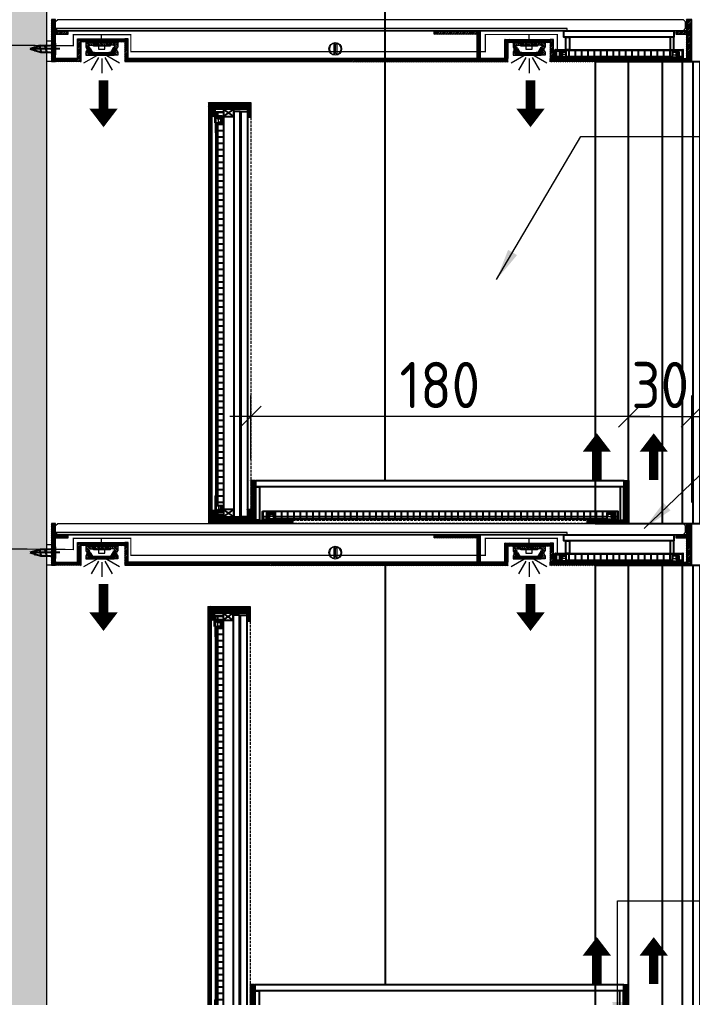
# Model space of a CAD drawing. Header units: millimetres. Extents: x 539949 to 547802, y -525020 to -515511.
# Drawn here: x 545551 to 545871.5, y -518777.8 to -518312 of the extents above; entities that cross this region are included whole.
import ezdxf

# ---------------------------------------------------------------- set-up
doc = ezdxf.new("R2010")
doc.units = ezdxf.units.MM
doc.header["$LTSCALE"] = 5
doc.header["$MEASUREMENT"] = 0
doc.set_wipeout_variables(frame=1)
doc.header["$PDMODE"] = 35
for name, pattern in [('DASH', [0.35, 0.25, -0.1]), ('DASHED2', [9.525, 6.35, -3.175]), ('HIDDEN', [9.525, 6.35, -3.175]), ('PHANTOM2', [1.25, 0.625, -0.125, 0.125, -0.125, 0.125, -0.125])]:
    doc.linetypes.add(name, pattern=pattern)
for name, color, linetype in [('Acrylic - clear', 9, 'Continuous'), ('Acrylic - opal', 9, 'Continuous'), ('DIM-10', 1, 'Continuous'), ('EL_LIGHTING', 2, 'Continuous'), ('Electrical', 10, 'Continuous'), ('HATCH', 8, 'Continuous'), ('I-FURN', 25, 'Continuous'), ('LED lumisheet', 10, 'Continuous'), ('PDF8_HATCH', 7, 'Continuous'), ('Torx screw', 9, 'Continuous')]:
    doc.layers.add(name, color=color, linetype=linetype)
for name, color, linetype, lineweight in [('aluminium', 6, 'Continuous', 0), ('Decolab', 7, 'Continuous', 0), ('LED lights', 1, 'Continuous', 0), ('MDF', 41, 'Continuous', 0), ('METAL', 6, 'Continuous', 0)]:
    doc.layers.add(name, color=color, linetype=linetype, lineweight=lineweight)
for name, color, linetype, true_color in [('LED 4600K', 41, 'Continuous', 0xebd690), ('PDF8_CG', 150, 'Continuous', 0x007fff), ('PDF8_RED-L', 15, 'Continuous', 0xac2c32)]:
    doc.layers.add(name, color=color, linetype=linetype, true_color=true_color)
doc.styles.add('ISOCP', font='isocp.shx')
doc.styles.get("Standard").update_dxf_attribs({"font": 'arial.ttf'})
doc.dimstyles.new('dim', dxfattribs={"dimtxt": 2, "dimasz": 2, "dimexe": 1, "dimexo": 1, "dimgap": 1, "dimtad": 1, "dimdec": 0, "dimdsep": 46, "dimtxsty": 'Standard', "dimblk": 'OBLIQUE', "dimcen": 0, "dimdle": 1, "dimclrd": 1, "dimclre": 1, "dimclrt": 1, "dimadec": 0, "dimazin": 0, "dimtfac": 1, "dimtdec": 0, "dimtix": 1, "dimtmove": 0, "dimatfit": 3, "dimfxl": 1, "dimlwd": 0, "dimlwe": 0, "dimarcsym": 0})
doc.dimstyles.new('DL - 10', dxfattribs={"dimscale": 10, "dimtxt": 2.2, "dimasz": 1, "dimexe": 1, "dimexo": 1, "dimgap": 0.4, "dimtad": 1, "dimdec": 0, "dimdsep": 46, "dimtxsty": 'ISOCP', "dimblk": 'OBLIQUE', "dimcen": 0.5, "dimdle": 1, "dimclrd": 256, "dimclre": 256, "dimclrt": 2, "dimadec": 0, "dimazin": 2, "dimtfac": 1, "dimtdec": 0, "dimtix": 1, "dimtmove": 1, "dimatfit": 3, "dimldrblk": 'OPEN90', "dimfxl": 1, "dimlwd": 9, "dimlwe": 9, "dimarcsym": 0})
pattern_1 = [(45, (37828.7751, 4475.357), (-0.5303300859, 0.5303300859), [])]
pattern_2 = [(45, (37848.7751, 4475.357), (-0.5303300859, 0.5303300859), [])]
pattern_3 = [(45, (37827.7751, 4475.357), (-0.5303300859, 0.5303300859), [])]
pattern_4 = [(45, (-536070.07836, 519202.9102), (-0.26516504294, 0.26516504294), [])]
pattern_5 = [(45, (37828.7751, 4715.34074), (-0.5303300859, 0.5303300859), [])]
pattern_6 = [(45, (37848.7751, 4715.34074), (-0.5303300859, 0.5303300859), [])]
pattern_7 = [(45, (37827.7751, 4715.34074), (-0.5303300859, 0.5303300859), [])]

# ---------------------------------------------------------------- blocks, each defined once
blk = doc.blocks.new('_OBLIQUE')
at = {"color": 0, "linetype": 'ByBlock', "lineweight": -2}
blk.add_line((-0.5, -0.5), (0.5, 0.5), dxfattribs=at)
blk = doc.blocks.new('*D257')
at = {"layer": 'Defpoints', "color": 0, "transparency": 16777216}
for p in [(545868, -518551.97), (545927.11, -518551.97), (545871.11, -518571.91)]:
    blk.add_point(p, dxfattribs=at)
at = {"layer": 'DIM-10', "lineweight": 9, "transparency": 16777216}
for p, q in [((545927.11, -518551.97), (545927.11, -518541.97)), ((545878, -518551.97), (545937.11, -518551.97)), ((545927.11, -518571.91), (545927.11, -518551.97)), ((545881.11, -518571.91), (545937.11, -518571.91)), ((545927.11, -518571.91), (545927.11, -518581.91))]:
    blk.add_line(p, q, dxfattribs=at)
at = {"layer": 'DIM-10', "lineweight": 9, "transparency": 16777216, "xscale": 10, "yscale": 10, "zscale": 10}
for p, rotation in [((545927.11, -518551.97), 270), ((545927.11, -518571.91), 90)]:
    blk.add_blockref('_OBLIQUE', p, dxfattribs=dict(at, rotation=rotation))
at = {"layer": 'DIM-10', "color": 2, "transparency": 16777216, "insert": (545912.1, -518561.94), "char_height": 22, "attachment_point": 5, "rotation": 90, "style": 'ISOCP'}
blk.add_mtext('20', dxfattribs=at)
blk = doc.blocks.new('_Open90')
at = {"color": 0, "linetype": 'ByBlock', "lineweight": -2}
for p, q in [((-0.5, 0.5), (0, 0)), ((0, 0), (-1, 0)), ((0, 0), (-0.5, -0.5))]:
    blk.add_line(p, q, dxfattribs=at)
blk = doc.blocks.new('torx screw 3x12')
at = {"layer": 'HATCH', "linetype": 'DASHED2', "ltscale": 5}
for p, q in [((-7, 1.5), (-12, 0)), ((-12, 0), (-7, -1.5)), ((-9.42, -1.3), (-10.09, 1.09)), ((-6.63, -1.87), (-7.68, 1.88)), ((-6.63, -1.87), (-7.68, 1.88)), ((-6.63, -1.87), (-7.68, 1.88)), ((-2.5, 1.5), (-7, 1.5)), ((-4, -1.87), (-5.06, 1.88)), ((-0.43, 3), (-2.5, 1.5)), ((0, 2.8), (-0.43, 3)), ((0, -2.8), (0, 2.8)), ((-7, -1.5), (-2.5, -1.5)), ((-2.5, -1.5), (-0.43, -3)), ((-0.43, -3), (0, -2.8))]:
    blk.add_line(p, q, dxfattribs=at)
at = {"layer": 'HATCH', "color": 1, "linetype": 'PHANTOM2', "ltscale": 5}
blk.add_line((2, 0), (-12, 0), dxfattribs=at)
blk = doc.blocks.new('*U301')
at = {"layer": 'HATCH'}
for p, q in [((-200, 0), (-200, 880.9)), ((-186.9, 0), (-186.9, 880.9)), ((-166.6, 0), (-166.6, 880.9)), ((-128.6, 0), (-128.6, 880.9)), ((-63.7, 0), (-63.7, 880.9)), ((0, 880.9), (0, 0))]:
    blk.add_line(p, q, dxfattribs=at)
blk.add_lwpolyline([(0, 0), (-200, 0), (-200, 880.9), (0, 880.9)], close=True, dxfattribs=at)
blk = doc.blocks.new('*U300')
at = {"layer": 'HATCH'}
for p, q in [((-200, 0), (-200, 880.7)), ((-186.9, 0), (-186.9, 880.7)), ((-166.6, 0), (-166.6, 880.7)), ((-128.6, 0), (-128.6, 880.7)), ((-63.7, 0), (-63.7, 880.7)), ((0, 880.7), (0, 0))]:
    blk.add_line(p, q, dxfattribs=at)
blk.add_lwpolyline([(0, 0), (-200, 0), (-200, 880.7), (0, 880.7)], close=True, dxfattribs=at)
blk = doc.blocks.new('LED profile EN-ALH-01S')
blk.add_wipeout([(7.6, 0), (-7.6, 0), (-7.6, -2.2), (-7.38, -2.55), (-7.28, -2.78), (-7.23, -2.97), (-7.18, -3.35), (-7.2, -3.57), (-7.24, -3.8), (-7.32, -4.04), (-7.47, -4.33), (-7.6, -4.5), (-7.6, -6), (7.6, -6), (7.6, -4.5), (7.6, -4.5), (7.38, -4.17), (7.23, -3.75), (7.18, -3.36), (7.21, -3.05), (7.21, -3.05), (7.35, -2.61), (7.6, -2.2)]).dxf.layer = 'aluminium'
at = {"layer": 'HATCH', "lineweight": 0}
h = blk.add_hatch(dxfattribs=at)
h.set_pattern_fill('ANSI31', color=256, scale=5, style=0)
h.set_pattern_definition([(45, (-29047.1229, -2919.5279), (-0.441941738, 0.441941738), [])])
h.paths.add_polyline_path([(7.6, 0), (-7.6, 0), (-7.6, -2.2, -0.362035), (-7.6, -4.5), (-7.6, -6), (-5.68, -6), (-6.53, -2.93), (-5.58, -2.93), (-5.58, -2.23), (-6.25, -2.23), (-6.25, -1.43, -0.147539), (-5.54, -1.25), (-3.81, -1.25), (-3.81, -1.01), (-3.33, -1.01), (-3.33, -1.25), (-2.74, -1.25), (-2.74, -1.01), (-2.25, -1.01), (-2.25, -1.25), (2.25, -1.25), (2.25, -1.01), (2.74, -1.01), (2.74, -1.25), (3.33, -1.25), (3.33, -1.01), (3.81, -1.01), (3.81, -1.25), (4, -1.25), (5.58, -1.25, -0.147539), (6.29, -1.43), (6.29, -2.23), (5.62, -2.23), (5.62, -2.93), (6.57, -2.93), (5.72, -6), (7.6, -6), (7.6, -4.5, -0.362035), (7.6, -2.2)])
h = blk.add_hatch(dxfattribs=at)
h.set_pattern_fill('DOTS', color=256, scale=5, style=0)
h.set_pattern_definition([(0, (-29047.1229, -2919.5279), (0.15625, 0.3125), [0, -0.3125])])
edge = h.paths.add_edge_path()
edge.add_line((-6.53, -2.93), (-5.68, -6))
edge.add_line((-5.68, -6), (5.72, -6))
edge.add_line((5.72, -6), (6.57, -2.93))
edge.add_line((6.57, -2.93), (5.62, -2.93))
edge.add_line((5.62, -2.93), (4.57, -4.76))
edge.add_arc((0.02, 53.54), 58.48, 265.5399, 274.4601, ccw=False)
edge.add_line((-4.53, -4.76), (-5.58, -2.93))
edge.add_line((-5.58, -2.93), (-6.53, -2.93))
at = {"layer": 'Acrylic - opal', "color": 8}
blk.add_lwpolyline([(-6.53, -2.93), (-5.68, -6), (5.72, -6), (6.57, -2.93), (5.62, -2.93), (4.57, -4.76, -0.038941), (-4.53, -4.76), (-5.58, -2.93)], format="xyb", close=True, dxfattribs=at)
at = {"layer": 'aluminium'}
for p, q in [((7.6, 0), (-7.6, 0)), ((-7.6, 0), (-7.6, -2.2)), ((7.6, 0), (7.6, -2.2)), ((-7.6, -4.5), (-7.6, -6)), ((-6.25, -2.23), (-6.25, -1.43)), ((-5.58, -2.23), (-6.25, -2.23)), ((-5.58, -2.93), (-5.58, -2.23)), ((-5.54, -1.25), (-3.81, -1.25)), ((-3.81, -1.25), (-3.81, -1.01)), ((-3.81, -1.01), (-3.33, -1.01)), ((-3.33, -1.01), (-3.33, -1.25)), ((-3.33, -1.25), (-2.74, -1.25)), ((-2.74, -1.25), (-2.74, -1.01)), ((-2.74, -1.01), (-2.25, -1.01)), ((-2.25, -1.01), (-2.25, -1.25)), ((2.25, -1.25), (-2.25, -1.25)), ((2.74, -1.01), (2.25, -1.01)), ((2.25, -1.01), (2.25, -1.25)), ((2.74, -1.25), (2.74, -1.01)), ((3.33, -1.25), (2.74, -1.25)), ((3.81, -1.01), (3.33, -1.01)), ((3.33, -1.01), (3.33, -1.25)), ((3.81, -1.25), (3.81, -1.01)), ((5.58, -1.25), (3.81, -1.25)), ((5.62, -2.93), (5.62, -2.23)), ((5.62, -2.23), (6.29, -2.23)), ((6.29, -2.23), (6.29, -1.43)), ((7.6, -4.5), (7.6, -6)), ((-7.6, -6), (-5.68, -6)), ((7.6, -6), (5.72, -6))]:
    blk.add_line(p, q, dxfattribs=at)
for centre, radius, start, end in [((-8.98, -3.36), 1.8, 320.2626, 39.8707), ((-5.6, -2.52), 1.27, 87.4425, 121.0137), ((5.64, -2.52), 1.27, 58.9863, 92.5575), ((8.98, -3.36), 1.8, 140.1293, 219.7374)]:
    blk.add_arc(centre, radius, start, end, dxfattribs=at)
at = {"layer": 'LED lights', "color": 1, "linetype": 'Continuous', "lineweight": 9, "true_color": 0xff0004}
for p, q in [((4, -1.25), (-4, -1.25)), ((-4, -1.25), (-4, -1.75)), ((-4, -1.75), (-1.5, -1.75)), ((-1.5, -3.25), (-1.5, -1.75)), ((-1.5, -1.75), (1.5, -1.75)), ((1.5, -3.25), (-1.5, -3.25)), ((1.5, -1.75), (1.5, -3.25)), ((1.5, -1.75), (4, -1.75)), ((4, -1.75), (4, -1.25))]:
    blk.add_line(p, q, dxfattribs=at)
at = {"layer": 'LED lights', "color": 1, "lineweight": 5, "true_color": 0xff0004}
for p, q in [((-2.43, -6.16), (-8.48, -9.64)), ((-1.4, -7.18), (-4.89, -13.23)), ((0, -7.56), (0, -14.54)), ((4.89, -13.23), (1.4, -7.18)), ((8.48, -9.64), (2.43, -6.16))]:
    blk.add_line(p, q, dxfattribs=at)
blk = doc.blocks.new('FLECHE')
at = {"layer": 'EL_LIGHTING', "const_width": 5}
blk.add_lwpolyline([(0, 0), (0, -15)], dxfattribs=at)
at = {"layer": 'EL_LIGHTING'}
blk.add_lwpolyline([(0, -15, 15, 0, 0), (0, -24.8, 0, 0, 0)], format="xyseb", dxfattribs=at)
blk = doc.blocks.new('*U163')
at = {"layer": 'EL_LIGHTING', "xscale": 0.9, "yscale": 0.9, "zscale": 0.9, "rotation": 90}
blk.add_blockref('FLECHE', (-11.16, 0), dxfattribs=at)
blk = doc.blocks.new('*U164')
at = {"layer": 'LED 4600K', "color": 0, "linetype": 'ByBlock', "lineweight": -2}
blk.add_blockref('*U163', (0, 0), dxfattribs=at)
blk = doc.blocks.new('*U165')
at = {"layer": 'EL_LIGHTING', "xscale": 0.9, "yscale": 0.9, "zscale": 0.9, "rotation": 90}
blk.add_blockref('FLECHE', (-11.16, 0), dxfattribs=at)
blk = doc.blocks.new('*U166')
at = {"layer": 'LED 4600K', "color": 0, "linetype": 'ByBlock', "lineweight": -2}
blk.add_blockref('*U165', (0, 0), dxfattribs=at)
blk = doc.blocks.new('*U184')
at = {"layer": 'EL_LIGHTING', "xscale": 0.9, "yscale": 0.9, "zscale": 0.9, "rotation": 90}
blk.add_blockref('FLECHE', (-11.16, 0), dxfattribs=at)
blk = doc.blocks.new('*U185')
at = {"layer": 'LED 4600K', "color": 0, "linetype": 'ByBlock', "lineweight": -2}
blk.add_blockref('*U184', (0, 0), dxfattribs=at)
blk = doc.blocks.new('*U186')
at = {"layer": 'EL_LIGHTING', "xscale": 0.9, "yscale": 0.9, "zscale": 0.9, "rotation": 90}
blk.add_blockref('FLECHE', (-11.16, 0), dxfattribs=at)
blk = doc.blocks.new('*U187')
at = {"layer": 'LED 4600K', "color": 0, "linetype": 'ByBlock', "lineweight": -2}
blk.add_blockref('*U186', (0, 0), dxfattribs=at)
blk = doc.blocks.new('*U188')
at = {"layer": 'EL_LIGHTING', "xscale": 0.9, "yscale": 0.9, "zscale": 0.9, "rotation": 90}
blk.add_blockref('FLECHE', (-11.16, 0), dxfattribs=at)
blk = doc.blocks.new('*U189')
at = {"layer": 'LED 4600K', "color": 0, "linetype": 'ByBlock', "lineweight": -2}
blk.add_blockref('*U188', (0, 0), dxfattribs=at)
blk = doc.blocks.new('*U190')
at = {"layer": 'EL_LIGHTING', "xscale": 0.9, "yscale": 0.9, "zscale": 0.9, "rotation": 90}
blk.add_blockref('FLECHE', (-11.16, 0), dxfattribs=at)
blk = doc.blocks.new('*U191')
at = {"layer": 'LED 4600K', "color": 0, "linetype": 'ByBlock', "lineweight": -2}
blk.add_blockref('*U190', (0, 0), dxfattribs=at)
blk = doc.blocks.new('*U23')
at = {"layer": 'LED lumisheet'}
h = blk.add_hatch(dxfattribs=at)
h.set_pattern_fill('ANSI37', color=256, scale=30, angle=45, style=0)
h.set_pattern_definition([(90, (342.005, 0), (-3.75, 7e-16), []), (180, (342.005, 0), (-7e-16, -3.75), [])])
h.paths.add_polyline_path([(158.15, 0), (158.15, -4.43), (160.44, -4.43), (160.44, -0.73), (164.4, -0.73), (164.4, -4.29), (227.6, -4.29), (227.6, -0.73), (231.56, -0.73), (231.56, -4.43), (233.86, -4.43), (233.86, 0)])
blk.add_line((233.86, 0), (234.12, 0), dxfattribs=at)
for points in [[(164.37, -5), (157.89, -5), (157.89, 0), (158.15, 0), (158.15, -4.74), (164.37, -4.74)], [(158.15, 0), (158.15, -4.43), (160.44, -4.43), (160.44, -0.73), (164.4, -0.73), (164.4, -4.29), (227.6, -4.29), (227.6, -0.73), (231.56, -0.73), (231.56, -4.43), (233.86, -4.43), (233.86, 0)], [(227.63, -5), (234.12, -5), (234.12, 0), (233.86, 0), (233.86, -4.74), (227.63, -4.74)], [(161.02, -1.19), (161.02, -4.74), (170.28, -4.74), (170.28, -4.52), (161.24, -4.52), (161.24, -1.19)], [(164.4, -4.29), (227.6, -4.29), (227.6, -4.52), (164.4, -4.52)], [(230.98, -1.19), (230.98, -4.74), (221.72, -4.74), (221.72, -4.52), (230.76, -4.52), (230.76, -1.19)]]:
    blk.add_lwpolyline(points, close=True, dxfattribs=at)
for points in [[(161.02, -1.4), (160.44, -1.4), (160.44, -3.36), (161.02, -3.36)], [(161.24, -1.4), (162, -1.4), (162, -3.36), (161.24, -3.36)], [(230.76, -1.4), (230.01, -1.4), (230.01, -3.36), (230.76, -3.36)], [(230.98, -1.4), (231.56, -1.4), (231.56, -3.36), (230.98, -3.36)]]:
    blk.add_lwpolyline(points, dxfattribs=at)
at = {"layer": 'LED lumisheet', "linetype": 'Continuous', "lineweight": 9}
for points in [[(164.08, -1.72), (164.08, -2.99), (162, -2.99), (162, -1.72)], [(227.93, -1.72), (227.93, -2.99), (230.01, -2.99), (230.01, -1.72)]]:
    blk.add_lwpolyline(points, close=True, dxfattribs=at)
blk = doc.blocks.new('*U21')
at = {"layer": 'LED lumisheet'}
h = blk.add_hatch(dxfattribs=at)
h.set_pattern_fill('ANSI37', color=256, scale=30, angle=45, style=0)
h.set_pattern_definition([(90, (161.7924, 0), (-3.75, 7e-16), []), (180, (161.7924, 0), (-7e-16, -3.75), [])])
h.paths.add_polyline_path([(0.26, 0), (0.26, -4.43), (2.56, -4.43), (2.56, -0.73), (6.52, -0.73), (6.52, -4.29), (205.28, -4.29), (205.28, -0.73), (209.23, -0.73), (209.23, -4.43), (211.53, -4.43), (211.53, 0)])
blk.add_line((211.53, 0), (211.79, 0), dxfattribs=at)
for points in [[(6.49, -5), (0, -5), (0, 0), (0.26, 0), (0.26, -4.74), (6.49, -4.74)], [(0.26, 0), (0.26, -4.43), (2.56, -4.43), (2.56, -0.73), (6.52, -0.73), (6.52, -4.29), (205.28, -4.29), (205.28, -0.73), (209.23, -0.73), (209.23, -4.43), (211.53, -4.43), (211.53, 0)], [(205.31, -5), (211.79, -5), (211.79, 0), (211.53, 0), (211.53, -4.74), (205.31, -4.74)], [(3.14, -1.19), (3.14, -4.74), (12.4, -4.74), (12.4, -4.52), (3.36, -4.52), (3.36, -1.19)], [(6.52, -4.29), (205.28, -4.29), (205.28, -4.52), (6.52, -4.52)], [(208.66, -1.19), (208.66, -4.74), (199.4, -4.74), (199.4, -4.52), (208.44, -4.52), (208.44, -1.19)]]:
    blk.add_lwpolyline(points, close=True, dxfattribs=at)
for points in [[(3.14, -1.4), (2.56, -1.4), (2.56, -3.36), (3.14, -3.36)], [(3.36, -1.4), (4.11, -1.4), (4.11, -3.36), (3.36, -3.36)], [(208.44, -1.4), (207.68, -1.4), (207.68, -3.36), (208.44, -3.36)], [(208.66, -1.4), (209.23, -1.4), (209.23, -3.36), (208.66, -3.36)]]:
    blk.add_lwpolyline(points, dxfattribs=at)
at = {"layer": 'LED lumisheet', "linetype": 'Continuous', "lineweight": 9}
for points in [[(6.19, -1.72), (6.19, -2.99), (4.11, -2.99), (4.11, -1.72)], [(205.6, -1.72), (205.6, -2.99), (207.68, -2.99), (207.68, -1.72)]]:
    blk.add_lwpolyline(points, close=True, dxfattribs=at)
blk = doc.blocks.new('*U22')
at = {"layer": 'LED lumisheet'}
h = blk.add_hatch(dxfattribs=at)
h.set_pattern_fill('ANSI37', color=256, scale=30, angle=45, style=0)
h.set_pattern_definition([(90, (177.13, 0), (-3.75, 7e-16), []), (180, (177.13, 0), (-7e-16, -3.75), [])])
h.paths.add_polyline_path([(-6.73, 0), (-6.73, -4.43), (-4.43, -4.43), (-4.43, -0.73), (-0.47, -0.73), (-0.47, -4.29), (227.6, -4.29), (227.6, -0.73), (231.56, -0.73), (231.56, -4.43), (233.86, -4.43), (233.86, 0)])
blk.add_line((233.86, 0), (234.12, 0), dxfattribs=at)
for points in [[(-0.5, -5), (-6.99, -5), (-6.99, 0), (-6.73, 0), (-6.73, -4.74), (-0.5, -4.74)], [(-6.73, 0), (-6.73, -4.43), (-4.43, -4.43), (-4.43, -0.73), (-0.47, -0.73), (-0.47, -4.29), (227.6, -4.29), (227.6, -0.73), (231.56, -0.73), (231.56, -4.43), (233.86, -4.43), (233.86, 0)], [(227.63, -5), (234.12, -5), (234.12, 0), (233.86, 0), (233.86, -4.74), (227.63, -4.74)], [(-3.85, -1.19), (-3.85, -4.74), (5.41, -4.74), (5.41, -4.52), (-3.63, -4.52), (-3.63, -1.19)], [(-0.47, -4.29), (227.6, -4.29), (227.6, -4.52), (-0.47, -4.52)], [(230.98, -1.19), (230.98, -4.74), (221.72, -4.74), (221.72, -4.52), (230.76, -4.52), (230.76, -1.19)]]:
    blk.add_lwpolyline(points, close=True, dxfattribs=at)
for points in [[(-3.85, -1.4), (-4.43, -1.4), (-4.43, -3.36), (-3.85, -3.36)], [(-3.63, -1.4), (-2.88, -1.4), (-2.88, -3.36), (-3.63, -3.36)], [(230.76, -1.4), (230.01, -1.4), (230.01, -3.36), (230.76, -3.36)], [(230.98, -1.4), (231.56, -1.4), (231.56, -3.36), (230.98, -3.36)]]:
    blk.add_lwpolyline(points, dxfattribs=at)
at = {"layer": 'LED lumisheet', "linetype": 'Continuous', "lineweight": 9}
for points in [[(-0.8, -1.72), (-0.8, -2.99), (-2.88, -2.99), (-2.88, -1.72)], [(227.93, -1.72), (227.93, -2.99), (230.01, -2.99), (230.01, -1.72)]]:
    blk.add_lwpolyline(points, close=True, dxfattribs=at)
blk = doc.blocks.new('A$C9990b090')
at = {"layer": 'HATCH'}
h = blk.add_hatch(dxfattribs=at)
h.set_pattern_fill('ANSI31', color=256, scale=3)
h.set_pattern_definition(pattern_4)
h.paths.add_polyline_path([(-181.67, 198.87), (-200.09, 198.87), (-200.09, 200.46), (-180.08, 200.46)])
h = blk.add_hatch(dxfattribs=at)
h.set_pattern_fill('ANSI31', color=256, scale=3)
h.set_pattern_definition(pattern_4)
h.paths.add_polyline_path([(-180.08, 193.47), (-181.67, 193.47), (-181.67, 198.87), (-180.08, 200.46)])
h = blk.add_hatch(dxfattribs=at)
h.set_pattern_fill('ANSI31', color=256, scale=3)
h.set_pattern_definition(pattern_4)
h.paths.add_polyline_path([(-200.09, 198.87), (-198.66, 198.87), (-198.66, 0), (-200.09, 0)])
h = blk.add_hatch(dxfattribs=at)
h.set_pattern_fill('ANSI31', color=256, scale=3)
h.set_pattern_definition(pattern_4)
h.paths.add_polyline_path([(-197.07, 193.88), (-198.66, 193.88), (-198.66, 198.87), (-197.07, 197.28)])
h = blk.add_hatch(dxfattribs=at)
h.set_pattern_fill('ANSI31', color=256, scale=3)
h.set_pattern_definition(pattern_4)
h.paths.add_polyline_path([(-197.07, 197.28), (-181.67, 197.28), (-181.67, 198.87), (-198.66, 198.87)])
h = blk.add_hatch(dxfattribs=at)
h.set_pattern_fill('ANSI31', color=256, scale=3)
h.set_pattern_definition(pattern_4)
h.paths.add_polyline_path([(-178.02, 20.38), (-180.08, 20.38), (-180.08, 0), (-178.02, 0)])
h = blk.add_hatch(dxfattribs=at)
h.set_pattern_fill('ANSI31', color=256, scale=3)
h.set_pattern_definition(pattern_4)
h.paths.add_polyline_path([(-2.06, 20.38), (0, 20.38), (0, 0), (-2.06, 0)])
h = blk.add_hatch(dxfattribs=at)
h.set_pattern_fill('ANSI31', color=256, scale=3)
h.set_pattern_definition(pattern_4)
h.paths.add_polyline_path([(-197.07, 6.15), (-198.66, 6.15), (-198.66, 1.59), (-197.07, 3.18)])
h = blk.add_hatch(dxfattribs=at)
h.set_pattern_fill('ANSI31', color=256, scale=3)
h.set_pattern_definition(pattern_4)
h.paths.add_polyline_path([(-181.67, 6.56), (-180.08, 6.56), (-180.08, 0), (-181.67, 1.59)])
h = blk.add_hatch(dxfattribs=at)
h.set_pattern_fill('ANSI31', color=256, scale=3)
h.set_pattern_definition(pattern_4)
h.paths.add_polyline_path([(-197.07, 3.18), (-181.67, 3.18), (-181.67, 1.59), (-198.66, 1.59)])
h = blk.add_hatch(dxfattribs=at)
h.set_pattern_fill('ANSI31', color=256, scale=3)
h.set_pattern_definition(pattern_4)
h.paths.add_polyline_path([(-198.63, 0), (-180.08, 0), (-181.67, 1.59), (-198.66, 1.59)])
h = blk.add_hatch(dxfattribs=at)
h.set_pattern_fill('ANSI31', color=256, scale=3)
h.set_pattern_definition(pattern_4)
h.paths.add_polyline_path([(-178.02, 1.59), (-160.07, 1.59), (-160.07, 0), (-178.02, 0)])
h = blk.add_hatch(dxfattribs=at)
h.set_pattern_fill('ANSI31', color=256, scale=3)
h.set_pattern_definition(pattern_4)
h.paths.add_polyline_path([(-19.94, 1.59), (-2.07, 1.59), (-2.07, 0), (-19.94, 0)])
at = {"layer": 'Acrylic - clear', "color": 45}
blk.add_lwpolyline([(-188.16, 196.28), (-188.16, 3.18), (-185.17, 3.18), (-185.17, 196.28)], close=True, dxfattribs=at)
at = {"layer": 'Acrylic - clear', "color": 145, "true_color": 0x457eba}
for points in [[(-181.67, 196.28), (-181.67, 3.18), (-184.67, 3.18), (-184.67, 196.28)], [(-177.72, 20.38), (-2.36, 20.38), (-2.36, 17.38), (-177.72, 17.38)], [(-177.72, 17.38), (-175.89, 17.38), (-175.89, 1.59), (-177.72, 1.59)], [(-2.36, 17.38), (-4.2, 17.38), (-4.2, 1.59), (-2.36, 1.59)]]:
    blk.add_lwpolyline(points, close=True, dxfattribs=at)
at = {"layer": 'HATCH'}
for p, q in [((-193.07, 193.88), (-188.16, 197.28)), ((-188.16, 193.88), (-193.07, 197.28)), ((-193.07, 3.18), (-188.16, 6.58)), ((-188.16, 3.18), (-193.07, 6.58))]:
    blk.add_line(p, q, dxfattribs=at)
for points in [[(-193.07, 193.88), (-188.16, 193.88), (-188.16, 197.28), (-193.07, 197.28)], [(-193.07, 3.18), (-188.16, 3.18), (-188.16, 6.58), (-193.07, 6.58)]]:
    blk.add_lwpolyline(points, close=True, dxfattribs=at)
at = {"layer": 'METAL', "linetype": 'DASH', "lineweight": 0}
blk.add_line((-178.02, 20.38), (-2.06, 20.38), dxfattribs=at)
at = {"layer": 'METAL', "lineweight": 0}
for points in [[(-200.09, 200.46), (-180.08, 200.46), (-180.08, 193.47), (-181.67, 193.47), (-181.67, 198.87), (-200.09, 198.87), (-200.09, 200.46)], [(-200.09, 198.87), (-198.66, 198.87), (-198.66, 0), (-200.09, 0), (-200.09, 198.87)]]:
    blk.add_lwpolyline(points, dxfattribs=at)
at = {"layer": 'METAL'}
for points in [[(-181.67, 198.87), (-200.09, 198.87), (-200.09, 200.46), (-180.08, 200.46)], [(-180.08, 193.47), (-181.67, 193.47), (-181.67, 198.87), (-180.08, 200.46)], [(-197.07, 193.88), (-198.66, 193.88), (-198.66, 198.87), (-197.07, 197.28)], [(-197.07, 197.28), (-181.67, 197.28), (-181.67, 198.87), (-198.66, 198.87)]]:
    blk.add_lwpolyline(points, close=True, dxfattribs=at)
at = {"layer": 'METAL', "linetype": 'DASH', "lineweight": 0}
for points in [[(-181.67, 193.47), (-180.08, 193.47), (-180.08, 6.56), (-181.67, 6.56)], [(-160.07, 1.59), (-19.94, 1.59), (-19.94, 0), (-160.07, 0)]]:
    blk.add_lwpolyline(points, close=True, dxfattribs=at)
at = {"layer": 'METAL', "lineweight": 0}
for points in [[(-178.02, 20.38), (-180.08, 20.38), (-180.08, 0), (-178.02, 0)], [(-2.06, 20.38), (0, 20.38), (0, 0), (-2.06, 0)], [(-197.07, 6.15), (-198.66, 6.15), (-198.66, 1.59), (-197.07, 3.18)], [(-181.67, 6.56), (-180.08, 6.56), (-180.08, 0), (-181.67, 1.59)], [(-197.07, 3.18), (-181.67, 3.18), (-181.67, 1.59), (-198.66, 1.59)], [(-198.63, 0), (-180.08, 0), (-181.67, 1.59), (-198.66, 1.59)], [(-178.02, 1.59), (-160.07, 1.59), (-160.07, 0), (-178.02, 0)], [(-19.94, 1.59), (-2.07, 1.59), (-2.07, 0), (-19.94, 0)]]:
    blk.add_lwpolyline(points, close=True, dxfattribs=at)
at = {"layer": 'PDF8_HATCH', "lineweight": 0}
blk.add_lwpolyline([(-180.08, 20.22), (-180.08, 20.38)], dxfattribs=at)
at = {"xscale": -0.8000211310939817, "yscale": 0.8000211310939817, "zscale": 0.8000211310939817, "rotation": 270}
blk.add_blockref('*U22', (-193.07, 8.77), dxfattribs=at)
at = {"xscale": 0.8000211310939817, "yscale": 0.8000211310939817, "zscale": 0.8000211310939817}
blk.add_blockref('*U21', (-174.51, 5.59), dxfattribs=at)
blk = doc.blocks.new('*D279')
at = {"layer": 'Defpoints', "color": 0, "transparency": 16777216}
for p in [(545661.11, -518501.07), (545661.11, -518531.6), (545841.2, -518531.6)]:
    blk.add_point(p, dxfattribs=at)
at = {"layer": 'DIM-10', "lineweight": 9, "transparency": 16777216}
for p, q in [((545661.11, -518521.6), (545661.11, -518491.07)), ((545841.2, -518521.6), (545841.2, -518491.07)), ((545851.2, -518501.07), (545651.11, -518501.07))]:
    blk.add_line(p, q, dxfattribs=at)
at = {"layer": 'DIM-10', "lineweight": 9, "transparency": 16777216, "xscale": 10, "yscale": 10, "zscale": 10, "rotation": 180}
blk.add_blockref('_OBLIQUE', (545661.11, -518501.07), dxfattribs=at)
at = {"layer": 'DIM-10', "lineweight": 9, "transparency": 16777216, "xscale": 10, "yscale": 10, "zscale": 10}
blk.add_blockref('_OBLIQUE', (545841.2, -518501.07), dxfattribs=at)
at = {"layer": 'DIM-10', "color": 2, "transparency": 16777216, "insert": (545751.15, -518486.07), "char_height": 22, "attachment_point": 5, "style": 'ISOCP'}
blk.add_mtext('180', dxfattribs=at)
blk = doc.blocks.new('A$C856181cc')
at = {"layer": 'METAL'}
for p, q in [((-0.7, 2.71), (-0.7, -2.71)), ((0, 1.88), (0, -1.88)), ((0.7, 2.71), (0.7, -2.71))]:
    blk.add_line(p, q, dxfattribs=at)
for points in [[(-0.7, 2.71), (0, 1.88), (0.7, 2.71)], [(-0.7, -2.71), (0, -1.88), (0.7, -2.71)]]:
    blk.add_lwpolyline(points, dxfattribs=at)
blk.add_circle((0, 0), 3.03, dxfattribs=at)
for start, end in [(104.4775, 255.5225), (284.4775, 75.5225)]:
    blk.add_arc((0, 0), 2.8, start, end, dxfattribs=at)
blk = doc.blocks.new('*U296')
at = {"layer": 'EL_LIGHTING', "xscale": 0.9, "yscale": 0.9, "zscale": 0.9, "rotation": 90}
blk.add_blockref('FLECHE', (-11.16, 0), dxfattribs=at)
blk = doc.blocks.new('*U297')
at = {"layer": 'LED 4600K', "color": 0, "linetype": 'ByBlock', "lineweight": -2}
blk.add_blockref('*U296', (0, 0), dxfattribs=at)
blk = doc.blocks.new('*U298')
at = {"layer": 'EL_LIGHTING', "xscale": 0.9, "yscale": 0.9, "zscale": 0.9, "rotation": 90}
blk.add_blockref('FLECHE', (-11.16, 0), dxfattribs=at)
blk = doc.blocks.new('*U299')
at = {"layer": 'LED 4600K', "color": 0, "linetype": 'ByBlock', "lineweight": -2}
blk.add_blockref('*U298', (0, 0), dxfattribs=at)
blk = doc.blocks.new('*D367')
at = {"layer": 'Defpoints', "color": 0, "transparency": 16777216}
for p in [(545871.11, -518501.07), (545841.2, -518551.97), (545871.11, -518551.97)]:
    blk.add_point(p, dxfattribs=at)
at = {"layer": 'DIM-10', "lineweight": 9, "transparency": 16777216}
for p, q in [((545841.2, -518541.97), (545841.2, -518491.07)), ((545871.11, -518541.97), (545871.11, -518491.07)), ((545841.2, -518501.07), (545831.2, -518501.07)), ((545841.2, -518501.07), (545871.11, -518501.07)), ((545871.11, -518501.07), (545881.11, -518501.07))]:
    blk.add_line(p, q, dxfattribs=at)
at = {"layer": 'DIM-10', "lineweight": 9, "transparency": 16777216, "xscale": 10, "yscale": 10, "zscale": 10}
blk.add_blockref('_OBLIQUE', (545841.2, -518501.07), dxfattribs=at)
at = {"layer": 'DIM-10', "lineweight": 9, "transparency": 16777216, "xscale": 10, "yscale": 10, "zscale": 10, "rotation": 180}
blk.add_blockref('_OBLIQUE', (545871.11, -518501.07), dxfattribs=at)
at = {"layer": 'DIM-10', "color": 2, "transparency": 16777216, "insert": (545856.15, -518486.07), "char_height": 22, "attachment_point": 5, "style": 'ISOCP'}
blk.add_mtext('30', dxfattribs=at)

msp = doc.modelspace()

# ---------------------------------------------------------------- hatches: boundary and pattern name
at = {"layer": 'HATCH'}
h = msp.add_hatch(dxfattribs=at)
h.set_pattern_fill('AR-HBONE', color=256, scale=2, angle=90)
h.set_pattern_definition([(135, (28536.1575, -1047390.476), (-11.3137085, 7e-16), [24, -8]), (225, (28530.501, -1047384.819), (-11.3137085, 2e-15), [24, -8])])
h.paths.add_polyline_path([(545564.06, -519532.4), (545564.06, -517525.15), (545545.11, -517525.15), (545545.11, -519532.4)])
h = msp.add_hatch(dxfattribs=at)
h.set_pattern_fill('ANSI31', color=256, scale=6)
h.set_pattern_definition(pattern_5)
h.paths.add_polyline_path([(545568.12, -518311.99), (545566.17, -518311.99), (545566.17, -518331.93), (545568.12, -518331.93)])
h = msp.add_hatch(dxfattribs=at)
h.set_pattern_fill('ANSI31', color=256, scale=6)
h.set_pattern_definition([(45, (37842.2656, 4715.34074), (-0.5303300859, 0.5303300859), [])])
h.paths.add_polyline_path([(545871.11, -518311.99), (545868.65, -518311.99), (545868.65, -518331.93), (545871.11, -518331.93)])
h = msp.add_hatch(dxfattribs=at)
h.set_pattern_fill('ANSI31', color=256, scale=6)
h.set_pattern_definition([(45, (11037.6795, -125.28094), (-0.5303300859, 0.5303300859), [])])
h.paths.add_polyline_path([(545568.12, -518318.84), (545574.15, -518318.84), (545574.15, -518317.39), (545568.12, -518317.39)])
h = msp.add_hatch(dxfattribs=at)
h.set_pattern_fill('ANSI31', color=256, scale=6)
h.set_pattern_definition(pattern_7)
h.paths.add_polyline_path([(545580.12, -518330.42), (545578.62, -518330.42), (545578.62, -518321.08), (545580.12, -518321.08)])
h = msp.add_hatch(dxfattribs=at)
h.set_pattern_fill('ANSI31', color=256, scale=6)
h.set_pattern_definition([(45, (37828.7751, 4714.84074), (-0.5303300859, 0.5303300859), [])])
h.paths.add_polyline_path([(545580.12, -518321.08), (545601.22, -518321.08), (545601.22, -518322.58), (545580.12, -518322.58)])
h = msp.add_hatch(dxfattribs=at)
h.set_pattern_fill('ANSI31', color=256, scale=6)
h.set_pattern_definition(pattern_5)
h.paths.add_polyline_path([(545601.22, -518330.43), (545602.72, -518330.43), (545602.72, -518321.08), (545601.22, -518321.08)])
h = msp.add_hatch(dxfattribs=at)
h.set_pattern_fill('ANSI31', color=256, scale=6)
h.set_pattern_definition(pattern_6)
h.paths.add_polyline_path([(545768.92, -518318.84), (545748.42, -518318.84), (545748.42, -518317.39), (545770.42, -518317.39), (545770.42, -518330.43), (545768.92, -518330.43)])
h = msp.add_hatch(dxfattribs=at)
h.set_pattern_fill('ANSI31', color=256, scale=6)
h.set_pattern_definition(pattern_6)
h.paths.add_polyline_path([(545782.12, -518321.38), (545783.62, -518321.38), (545783.62, -518330.43), (545782.12, -518330.43)])
h = msp.add_hatch(dxfattribs=at)
h.set_pattern_fill('ANSI31', color=256, scale=6)
h.set_pattern_definition([(45, (37848.7751, 4714.84074), (-0.5303300859, 0.5303300859), [])])
h.paths.add_polyline_path([(545803.73, -518322.88), (545783.62, -518322.88), (545783.62, -518321.38), (545803.73, -518321.38)])
h = msp.add_hatch(dxfattribs=at)
h.set_pattern_fill('ANSI31', color=256, scale=6)
h.set_pattern_definition(pattern_6)
h.paths.add_polyline_path([(545803.73, -518330.43), (545805.23, -518330.43), (545805.23, -518321.38), (545803.73, -518321.38)])
h = msp.add_hatch(dxfattribs=at)
h.set_pattern_fill('ANSI31', color=256, scale=6)
h.set_pattern_definition([(45, (37843.7656, 4712.887), (-0.5303300859, 0.5303300859), [])])
h.paths.add_polyline_path([(545863.62, -518318.84), (545868.65, -518318.84), (545868.65, -518317.39), (545863.62, -518317.39)])
h = msp.add_hatch(dxfattribs=at)
h.set_pattern_fill('ANSI31', color=256, scale=6)
h.set_pattern_definition(pattern_7)
h.paths.add_polyline_path([(545568.12, -518330.42), (545580.12, -518330.42), (545580.12, -518331.93), (545568.12, -518331.93)])
h = msp.add_hatch(dxfattribs=at)
h.set_pattern_fill('ANSI31', color=256, scale=6)
h.set_pattern_definition(pattern_6)
h.paths.add_polyline_path([(545601.22, -518331.93), (545783.62, -518332.07), (545783.62, -518330.43), (545601.22, -518330.43)])
h = msp.add_hatch(dxfattribs=at)
h.set_pattern_fill('ANSI31', color=256, scale=6)
h.set_pattern_definition(pattern_6)
h.paths.add_polyline_path([(545868.65, -518331.93), (545803.73, -518332.07), (545803.73, -518330.43), (545868.65, -518330.43)])
h = msp.add_hatch(dxfattribs=at)
h.set_pattern_fill('ANSI31', color=256, scale=6)
h.set_pattern_definition(pattern_1)
h.paths.add_polyline_path([(545568.12, -518551.97), (545566.17, -518551.97), (545566.17, -518571.91), (545568.12, -518571.91)])
h = msp.add_hatch(dxfattribs=at)
h.set_pattern_fill('ANSI31', color=256, scale=6)
h.set_pattern_definition([(45, (37842.2656, 4475.357), (-0.5303300859, 0.5303300859), [])])
h.paths.add_polyline_path([(545871.11, -518551.97), (545868.65, -518551.97), (545868.65, -518571.91), (545871.11, -518571.91)])
h = msp.add_hatch(dxfattribs=at)
h.set_pattern_fill('ANSI31', color=256, scale=6)
h.set_pattern_definition([(45, (11037.6795, -365.2647), (-0.5303300859, 0.5303300859), [])])
h.paths.add_polyline_path([(545568.12, -518558.83), (545574.15, -518558.83), (545574.15, -518557.37), (545568.12, -518557.37)])
h = msp.add_hatch(dxfattribs=at)
h.set_pattern_fill('ANSI31', color=256, scale=6)
h.set_pattern_definition(pattern_2)
h.paths.add_polyline_path([(545768.92, -518558.83), (545748.42, -518558.83), (545748.42, -518557.37), (545770.42, -518557.37), (545770.42, -518570.41), (545768.92, -518570.41)])
h = msp.add_hatch(dxfattribs=at)
h.set_pattern_fill('ANSI31', color=256, scale=6)
h.set_pattern_definition([(45, (37843.7656, 4472.9032), (-0.5303300859, 0.5303300859), [])])
h.paths.add_polyline_path([(545863.62, -518558.83), (545868.65, -518558.83), (545868.65, -518557.37), (545863.62, -518557.37)])
h = msp.add_hatch(dxfattribs=at)
h.set_pattern_fill('ANSI31', color=256, scale=6)
h.set_pattern_definition(pattern_3)
h.paths.add_polyline_path([(545580.12, -518570.41), (545578.62, -518570.41), (545578.62, -518561.07), (545580.12, -518561.07)])
h = msp.add_hatch(dxfattribs=at)
h.set_pattern_fill('ANSI31', color=256, scale=6)
h.set_pattern_definition([(45, (37828.7751, 4474.857), (-0.5303300859, 0.5303300859), [])])
h.paths.add_polyline_path([(545580.12, -518561.07), (545601.22, -518561.07), (545601.22, -518562.57), (545580.12, -518562.57)])
h = msp.add_hatch(dxfattribs=at)
h.set_pattern_fill('ANSI31', color=256, scale=6)
h.set_pattern_definition(pattern_1)
h.paths.add_polyline_path([(545601.22, -518570.41), (545602.72, -518570.41), (545602.72, -518561.07), (545601.22, -518561.07)])
h = msp.add_hatch(dxfattribs=at)
h.set_pattern_fill('ANSI31', color=256, scale=6)
h.set_pattern_definition(pattern_2)
h.paths.add_polyline_path([(545782.12, -518561.36), (545783.62, -518561.36), (545783.62, -518570.41), (545782.12, -518570.41)])
h = msp.add_hatch(dxfattribs=at)
h.set_pattern_fill('ANSI31', color=256, scale=6)
h.set_pattern_definition([(45, (37848.7751, 4474.857), (-0.5303300859, 0.5303300859), [])])
h.paths.add_polyline_path([(545803.73, -518562.86), (545783.62, -518562.86), (545783.62, -518561.36), (545803.73, -518561.36)])
h = msp.add_hatch(dxfattribs=at)
h.set_pattern_fill('ANSI31', color=256, scale=6)
h.set_pattern_definition(pattern_2)
h.paths.add_polyline_path([(545803.73, -518570.41), (545805.23, -518570.41), (545805.23, -518561.36), (545803.73, -518561.36)])
h = msp.add_hatch(dxfattribs=at)
h.set_pattern_fill('ANSI31', color=256, scale=6)
h.set_pattern_definition(pattern_3)
h.paths.add_polyline_path([(545568.12, -518570.41), (545580.12, -518570.41), (545580.12, -518571.91), (545568.12, -518571.91)])
h = msp.add_hatch(dxfattribs=at)
h.set_pattern_fill('ANSI31', color=256, scale=6)
h.set_pattern_definition(pattern_2)
h.paths.add_polyline_path([(545601.22, -518571.91), (545783.62, -518572.06), (545783.62, -518570.41), (545601.22, -518570.41)])
h = msp.add_hatch(dxfattribs=at)
h.set_pattern_fill('ANSI31', color=256, scale=6)
h.set_pattern_definition(pattern_2)
h.paths.add_polyline_path([(545868.65, -518571.91), (545803.73, -518572.06), (545803.73, -518570.41), (545868.65, -518570.41)])

# ---------------------------------------------------------------- linework, layer by layer
at = {"layer": 'Acrylic - clear'}
for points in [[(545810.24, -518317.39), (545862.62, -518317.39), (545862.62, -518320.39), (545810.24, -518320.39)], [(545811.15, -518320.39), (545812.98, -518320.39), (545812.98, -518326.32), (545811.15, -518326.32)], [(545862.62, -518320.39), (545860.79, -518320.39), (545860.79, -518326.32), (545862.62, -518326.32)], [(545810.24, -518557.37), (545862.62, -518557.37), (545862.62, -518560.37), (545810.24, -518560.37)], [(545811.15, -518560.37), (545812.98, -518560.37), (545812.98, -518566.3), (545811.15, -518566.3)], [(545862.62, -518560.37), (545860.79, -518560.37), (545860.79, -518566.3), (545862.62, -518566.3)]]:
    msp.add_lwpolyline(points, close=True, dxfattribs=at)
at = {"layer": 'HATCH'}
for p, q in [((545725.06, -518531.6), (545725.06, -518001.4)), ((545725.06, -518572), (545725.06, -518771.63))]:
    msp.add_line(p, q, dxfattribs=at)
at = {"layer": 'MDF'}
for points in [[(545564.06, -519532.29), (545564.06, -517469.18), (545545.11, -517469.18), (545545.11, -519532.29)], [(545566.17, -518331.93), (545564.06, -518331.93), (545564.06, -518322.1), (545566.17, -518322.1)], [(545566.17, -518571.91), (545564.06, -518571.91), (545564.06, -518562.08), (545566.17, -518562.08)]]:
    msp.add_lwpolyline(points, close=True, dxfattribs=at)
at = {"layer": 'METAL'}
for points in [[(545568.12, -518311.99), (545566.17, -518311.99), (545566.17, -518331.93), (545568.12, -518331.93)], [(545871.11, -518311.99), (545868.65, -518311.99), (545868.65, -518331.93), (545871.11, -518331.93)], [(545568.12, -518318.84), (545574.15, -518318.84), (545574.15, -518317.39), (545568.12, -518317.39)], [(545580.12, -518330.42), (545578.62, -518330.42), (545578.62, -518321.08), (545580.12, -518321.08)], [(545580.12, -518321.08), (545601.22, -518321.08), (545601.22, -518322.58), (545580.12, -518322.58)], [(545601.22, -518330.43), (545602.72, -518330.43), (545602.72, -518321.08), (545601.22, -518321.08)], [(545782.12, -518321.38), (545783.62, -518321.38), (545783.62, -518330.43), (545782.12, -518330.43)], [(545803.73, -518322.88), (545783.62, -518322.88), (545783.62, -518321.38), (545803.73, -518321.38)], [(545803.73, -518330.43), (545805.23, -518330.43), (545805.23, -518321.38), (545803.73, -518321.38)], [(545863.62, -518318.84), (545868.65, -518318.84), (545868.65, -518317.39), (545863.62, -518317.39)], [(545568.12, -518330.42), (545580.12, -518330.42), (545580.12, -518331.93), (545568.12, -518331.93)], [(545601.22, -518331.93), (545783.62, -518332.07), (545783.62, -518330.43), (545601.22, -518330.43)], [(545868.65, -518331.93), (545803.73, -518332.07), (545803.73, -518330.43), (545868.65, -518330.43)], [(545568.12, -518551.97), (545566.17, -518551.97), (545566.17, -518571.91), (545568.12, -518571.91)], [(545871.11, -518551.97), (545868.65, -518551.97), (545868.65, -518571.91), (545871.11, -518571.91)], [(545568.12, -518558.83), (545574.15, -518558.83), (545574.15, -518557.37), (545568.12, -518557.37)], [(545863.62, -518558.83), (545868.65, -518558.83), (545868.65, -518557.37), (545863.62, -518557.37)], [(545580.12, -518570.41), (545578.62, -518570.41), (545578.62, -518561.07), (545580.12, -518561.07)], [(545580.12, -518561.07), (545601.22, -518561.07), (545601.22, -518562.57), (545580.12, -518562.57)], [(545601.22, -518570.41), (545602.72, -518570.41), (545602.72, -518561.07), (545601.22, -518561.07)], [(545782.12, -518561.36), (545783.62, -518561.36), (545783.62, -518570.41), (545782.12, -518570.41)], [(545803.73, -518562.86), (545783.62, -518562.86), (545783.62, -518561.36), (545803.73, -518561.36)], [(545803.73, -518570.41), (545805.23, -518570.41), (545805.23, -518561.36), (545803.73, -518561.36)], [(545568.12, -518570.41), (545580.12, -518570.41), (545580.12, -518571.91), (545568.12, -518571.91)], [(545601.22, -518571.91), (545783.62, -518572.06), (545783.62, -518570.41), (545601.22, -518570.41)], [(545868.65, -518571.91), (545803.73, -518572.06), (545803.73, -518570.41), (545868.65, -518570.41)]]:
    msp.add_lwpolyline(points, close=True, dxfattribs=at)
for points in [[(545768.92, -518318.84), (545748.42, -518318.84), (545748.42, -518317.39), (545770.42, -518317.39), (545770.42, -518330.43), (545768.92, -518330.43), (545768.92, -518318.84)], [(545768.92, -518558.83), (545748.42, -518558.83), (545748.42, -518557.37), (545770.42, -518557.37), (545770.42, -518570.41), (545768.92, -518570.41), (545768.92, -518558.83)]]:
    msp.add_lwpolyline(points, dxfattribs=at)
at = {"layer": 'PDF8_CG', "lineweight": 5}
for points in [[(545568.12, -518316.28), (545568.12, -518312.94), (545569.23, -518311.99), (545867.05, -518311.99), (545868.01, -518312.94), (545868.01, -518316.28), (545867.05, -518317.39), (545569.23, -518317.39)], [(545568.12, -518556.26), (545568.12, -518552.93), (545569.23, -518551.97), (545867.05, -518551.97), (545868.01, -518552.93), (545868.01, -518556.26), (545867.05, -518557.37), (545569.23, -518557.37)]]:
    msp.add_lwpolyline(points, close=True, dxfattribs=at)
at = {"layer": 'PDF8_RED-L', "lineweight": 5}
for points in [[(545568.12, -518316.28), (545569.23, -518317.39), (545811.74, -518317.39), (545811.74, -518316.28)], [(545568.12, -518556.26), (545569.23, -518557.37), (545811.74, -518557.37), (545811.74, -518556.26)]]:
    msp.add_lwpolyline(points, close=True, dxfattribs=at)
at = {"layer": 'PDF8_RED-L'}
for points in [[(545811.74, -518316.28), (545568.12, -518316.28), (545811.74, -518317.39)], [(545568.12, -518316.28), (545814.68, -518317.39), (545569.23, -518317.39)], [(545811.74, -518556.26), (545568.12, -518556.26), (545811.74, -518557.37)], [(545568.12, -518556.26), (545814.68, -518557.37), (545569.23, -518557.37)]]:
    msp.add_solid(points, dxfattribs=at)

# ---------------------------------------------------------------- block references
at = {"xscale": -0.8000211310939817, "yscale": 0.8000211310939817, "zscale": 0.8000211310939817}
for p in [(545993.39, -518326.32), (545993.39, -518566.3)]:
    msp.add_blockref('*U23', p, dxfattribs=at)
at = {"layer": 'Decolab'}
for p in [(545701.36, -518325.94), (545701.36, -518565.93)]:
    msp.add_blockref('A$C856181cc', p, dxfattribs=at)
at = {"layer": 'I-FURN', "xscale": -0.2497354030667964, "yscale": 0.2497354030667964, "zscale": 0.2497354030667964}
for name, p in [('*U300', (545825.16, -518551.97)), ('*U301', (545825.16, -518792.01))]:
    msp.add_blockref(name, p, dxfattribs=at)
at = {"layer": 'LED 4600K', "extrusion": (0, 0, -1), "xscale": -1, "zscale": -1, "rotation": 270}
for name, p in [('*U191', (-545825.95, -518520.21)), ('*U189', (-545853.04, -518520.21)), ('*U187', (-545825.95, -518760.24)), ('*U185', (-545853.04, -518760.24))]:
    msp.add_blockref(name, p, dxfattribs=at)
at = {"layer": 'MDF'}
for p in [(545841.2, -518551.97), (545840.98, -518792.01)]:
    msp.add_blockref('A$C9990b090', p, dxfattribs=at)
at = {"layer": 'Torx screw'}
for p in [(545568.12, -518325.94), (545568.12, -518565.93)]:
    msp.add_blockref('torx screw 3x12', p, dxfattribs=at)

# ---------------------------------------------------------------- dimensions: what is measured, and where the dimension line sits
at = {"layer": 'DIM-10'}
for base, p1, p2, picture, middle in [((545661.11, -518501.07), (545841.2, -518531.6), (545661.11, -518531.6), '*D279', (545751.15, -518486.07)), ((545871.11, -518501.07), (545841.2, -518551.97), (545871.11, -518551.97), '*D367', (545856.15, -518486.07))]:
    dim = msp.add_linear_dim(base=base, p1=p1, p2=p2, dimstyle='DL - 10', dxfattribs=at)
    dim.commit()
    dim.dimension.update_dxf_attribs({"geometry": picture, "text_midpoint": middle})
dim = msp.add_linear_dim(base=(545927.11, -518551.97), p1=(545871.11, -518571.91), p2=(545868, -518551.97), angle=90, dimstyle='DL - 10', dxfattribs=at)
dim.commit()
dim.dimension.update_dxf_attribs({"geometry": '*D257', "text_midpoint": (545912.1, -518561.94)})

# ---------------------------------------------------------------- leaders
for points in [[(545778.2, -518435.83), (545818.39, -518367.63), (546129.07, -518367.63)], [(545848.53, -518554.37), (545906.56, -518498.66), (546129.07, -518498.66)], [(545835.78, -518794.96), (545835.78, -518731.88), (546129.07, -518731.88)]]:
    msp.add_leader(points, dimstyle='dim', override={"dimscale": 1, "dimasz": 15, "dimtad": 0, "dimclrt": 4, "dimfxlon": 1})

# ---------------------------------------------------------------- next in the draw order: block references
at = {"layer": 'LED lights', "xscale": -1}
for p in [(545590.17, -518562.86), (545793.67, -518562.86)]:
    msp.add_blockref('LED profile EN-ALH-01S', p, dxfattribs=at)

# ---------------------------------------------------------------- next in the draw order: linework, layer by layer
at = {"layer": 'Electrical', "linetype": 'HIDDEN'}
msp.add_lwpolyline([(545515.19, -518563.9, 0.6, 0.6, 0), (545576.65, -518564.44, 0.6, 0.6, 0), (545576.65, -518559.09, 0.6, 0.6, 0), (545604, -518559.09, 0.6, 0.6, 0), (545604, -518567.25, 0.6, 0.6, 0), (545772.84, -518567.25, 0.6, 0.6, 0), (545772.84, -518559.06, 0.6, 0.6, 0), (545807.15, -518559.06, 0.6, 0.6, 0), (545807.15, -518559.06, 0.6, 0.6, 0), (545807.15, -518559.06, 0.6, 0.6, 0), (545807.15, -518567.01, 0.6, 0.6, 0), (545811.42, -518567.01, 0, 0, 0)], format="xyseb", dxfattribs=at)
at = {"layer": 'Electrical', "linetype": 'HIDDEN', "const_width": 0.6}
for points in [[(545589.9, -518564.11), (545589.9, -518559.06)], [(545793.67, -518564.11), (545793.67, -518559.06)]]:
    msp.add_lwpolyline(points, dxfattribs=at)
at = {"layer": 'Electrical', "linetype": 'HIDDEN'}
msp.add_open_spline([(545668.91, -519866.5), (545668.61, -519856.07), (545666.73, -519791.41), (545562.84, -519874.83), (545498.96, -519836.74), (545536.58, -519753.57), (545500.71, -519654.19), (545526.17, -519507.01), (545508.66, -519323.67), (545523.21, -519127.63), (545512.08, -518860), (545515.91, -518488.27), (545517.83, -518008.37), (545519.04, -517642.51), (545517.01, -517437.7), (545557.41, -517372.06), (545645.9, -517365.91), (545727.62, -517418.04), (545751.32, -517372.85), (545786.61, -517398.1), (545781.72, -517374.85), (545779.76, -517365.5)], degree=3, knots=[0, 0, 0, 0, 27.673725, 171.672017, 173.363773, 249.290336, 360.714741, 507.151842, 677.289443, 915.861292, 1093.608435, 1480.810743, 2031.114791, 2530.967487, 2584.884151, 2639.653698, 2742.399725, 2830.125302, 2842.948607, 2874.212144, 2895.233262, 2895.233262, 2895.233262, 2895.233262], dxfattribs=at)

# ---------------------------------------------------------------- next in the draw order: block references
at = {"layer": 'LED 4600K', "extrusion": (0, 0, -1), "xscale": -1, "zscale": -1, "rotation": 90}
for name, p in [('*U166', (-545591, -518592.07)), ('*U164', (-545794.35, -518592.07))]:
    msp.add_blockref(name, p, dxfattribs=at)

# ---------------------------------------------------------------- next in the draw order: block references
at = {"layer": 'LED lights', "xscale": -1}
for p in [(545590.17, -518322.88), (545793.67, -518322.88)]:
    msp.add_blockref('LED profile EN-ALH-01S', p, dxfattribs=at)

# ---------------------------------------------------------------- next in the draw order: linework, layer by layer
at = {"layer": 'Electrical', "linetype": 'HIDDEN'}
msp.add_lwpolyline([(545515.19, -518323.92, 0.6, 0.6, 0), (545576.65, -518324.45, 0.6, 0.6, 0), (545576.65, -518319.1, 0.6, 0.6, 0), (545604, -518319.1, 0.6, 0.6, 0), (545604, -518327.27, 0.6, 0.6, 0), (545772.84, -518327.27, 0.6, 0.6, 0), (545772.84, -518319.08, 0.6, 0.6, 0), (545807.15, -518319.08, 0.6, 0.6, 0), (545807.15, -518319.08, 0.6, 0.6, 0), (545807.15, -518319.08, 0.6, 0.6, 0), (545807.15, -518327.03, 0.6, 0.6, 0), (545811.42, -518327.03, 0, 0, 0)], format="xyseb", dxfattribs=at)
at = {"layer": 'Electrical', "linetype": 'HIDDEN', "const_width": 0.6}
for points in [[(545589.9, -518324.13), (545589.9, -518319.08)], [(545793.67, -518324.13), (545793.67, -518319.08)]]:
    msp.add_lwpolyline(points, dxfattribs=at)

# ---------------------------------------------------------------- next in the draw order: block references
at = {"layer": 'LED 4600K', "extrusion": (0, 0, -1), "xscale": -1, "zscale": -1, "rotation": 90}
for name, p in [('*U299', (-545591, -518352.08)), ('*U297', (-545794.35, -518352.08))]:
    msp.add_blockref(name, p, dxfattribs=at)

doc.saveas('drawing.dxf')
